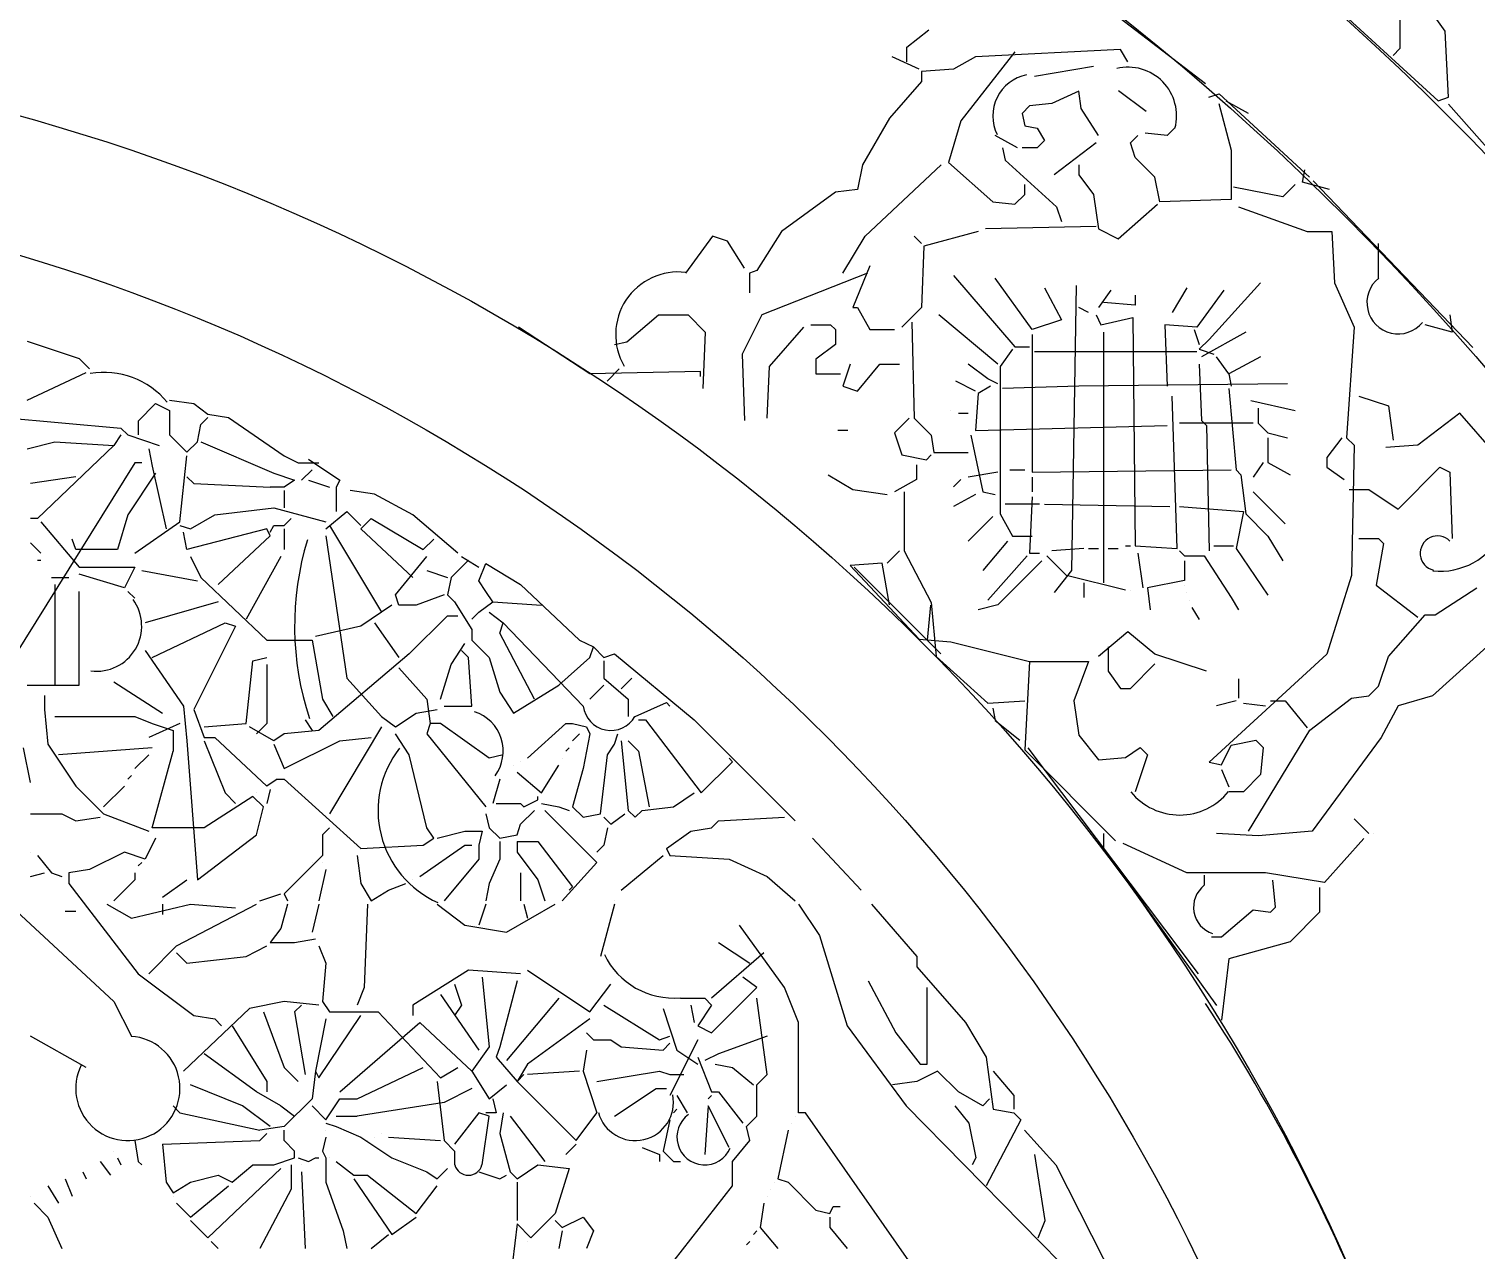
# Model space of a CAD drawing. Extents: x -747684 to -361709, y -438585 to -234743.
# Drawn here: x -372673.6 to -372429.4, y -242409 to -242203 of the extents above; entities that cross this region are included whole.
import ezdxf

# ---------------------------------------------------------------- set-up
doc = ezdxf.new("R2010")
doc.units = 0
doc.header["$LTSCALE"] = 100
doc.header["$MEASUREMENT"] = 0
doc.layers.get('0').update_dxf_attribs({"linetype": 'CONTINUOUS'})
for name, color, linetype in [('1', 7, 'CONTINUOUS'), ('2', 1, 'CONTINUOUS'), ('2D', 7, 'CONTINUOUS')]:
    doc.layers.add(name, color=color, linetype=linetype)

msp = doc.modelspace()

# ---------------------------------------------------------------- linework, layer by layer
at = {"color": 8}
msp.add_circle((-372767.14, -242550.53), 322.68, dxfattribs=at)
at = {"layer": '1', "color": 8}
for p, q in [((-372494.74, -242250.79), (-372496.4, -242249.96)), ((-372474.42, -242255.35), (-372476.08, -242257.01)), ((-372476.08, -242257.01), (-372473.59, -242257.84)), ((-372510.08, -242262.82), (-372511.74, -242261.99)), ((-372471.1, -242261.16), (-372470.69, -242263.23)), ((-372655.11, -242269.12), (-372655.11, -242271.46)), ((-372658.04, -242271.46), (-372659.22, -242273.22)), ((-372658.04, -242270.29), (-372656.87, -242271.46)), ((-372656.87, -242271.46), (-372651.59, -242273.22)), ((-372653.35, -242273.81), (-372652.77, -242276.74)), ((-372630.48, -242274.98), (-372628.14, -242276.15)), ((-372632.24, -242277.91), (-372628.72, -242279.08)), ((-372628.72, -242279.08), (-372630.48, -242280.26)), ((-372621.1, -242279.08), (-372621.69, -242280.26)), ((-372469.03, -242278.16), (-372468.2, -242284.79)), ((-372630.48, -242280.26), (-372632.83, -242280.26)), ((-372630.48, -242280.84), (-372630.48, -242283.78)), ((-372621.69, -242280.26), (-372621.69, -242284.36)), ((-372632.24, -242283.78), (-372623.44, -242286.12)), ((-372630.48, -242286.71), (-372629.31, -242285.54)), ((-372623.44, -242287.29), (-372619.93, -242284.36)), ((-372619.93, -242284.36), (-372617.58, -242286.71)), ((-372468.2, -242284.79), (-372464.47, -242288.53)), ((-372648.07, -242286.71), (-372646.32, -242287.29)), ((-372632.83, -242287.88), (-372632.24, -242286.71)), ((-372632.24, -242286.71), (-372630.48, -242286.71)), ((-372630.48, -242287.29), (-372630.48, -242290.81)), ((-372479.39, -242291.01), (-372478.56, -242291.84)), ((-372672.12, -242292.57), (-372671.53, -242292.57)), ((-372600.57, -242291.99), (-372597.64, -242293.75)), ((-372478.56, -242291.84), (-372475.25, -242291.84)), ((-372595.3, -242299.61), (-372596.47, -242297.85)), ((-372601.75, -242299.61), (-372598.81, -242304.3)), ((-372597.64, -242301.37), (-372595.3, -242299.61)), ((-372602.92, -242301.96), (-372601.16, -242301.96)), ((-372598.81, -242302.54), (-372597.64, -242301.37)), ((-372595.88, -242301.37), (-372593.54, -242303.13)), ((-372598.81, -242304.3), (-372598.81, -242306.06)), ((-372580.63, -242306.06), (-372578.29, -242307.23)), ((-372647.49, -242317.2), (-372646.9, -242323.07)), ((-372645.73, -242317.79), (-372643.97, -242322.48)), ((-372611.72, -242320.72), (-372608.2, -242318.38)), ((-372608.2, -242318.38), (-372604.68, -242317.79)), ((-372606.44, -242316.03), (-372605.85, -242320.13)), ((-372572.42, -242317.2), (-372572.42, -242318.96)), ((-372648.07, -242320.13), (-372653.35, -242322.48)), ((-372652.77, -242320.13), (-372649.25, -242321.31)), ((-372614.06, -242318.96), (-372611.72, -242320.72)), ((-372581.81, -242320.13), (-372579.46, -242320.72)), ((-372579.46, -242320.72), (-372578.88, -242321.89)), ((-372649.25, -242321.31), (-372649.25, -242324.83)), ((-372643.97, -242322.48), (-372642.21, -242322.48)), ((-372574.77, -242323.65), (-372574.18, -242321.89)), ((-372573.6, -242323.07), (-372573.6, -242323.07)), ((-372631.65, -242329.52), (-372633.41, -242330.69)), ((-372590.02, -242334.21), (-372587.67, -242333.04)), ((-372587.67, -242333.04), (-372587.67, -242332.45)), ((-372596.47, -242335.38), (-372595.88, -242337.73)), ((-372596.47, -242335.38), (-372596.47, -242335.38)), ((-372587.09, -242333.62), (-372584.15, -242334.21)), ((-372595.88, -242337.73), (-372594.12, -242339.49)), ((-372591.19, -242338.9), (-372590.6, -242337.14)), ((-372599.99, -242338.31), (-372597.05, -242338.31)), ((-372597.05, -242338.31), (-372597.64, -242340.66)), ((-372594.12, -242339.49), (-372591.19, -242338.9)), ((-372594.12, -242340.07), (-372594.12, -242343.01)), ((-372591.19, -242340.07), (-372591.19, -242341.83)), ((-372591.19, -242340.07), (-372587.67, -242340.07)), ((-372560.7, -242373.5), (-372565.39, -242382.88)), ((-372595.88, -242374.67), (-372598.81, -242378.78)), ((-372594.12, -242374.67), (-372594.71, -242376.43)), ((-372594.71, -242376.43), (-372591.19, -242380.54)), ((-372564.21, -242375.26), (-372560.7, -242377.6)), ((-372560.7, -242376.43), (-372558.35, -242382.3)), ((-372557.18, -242375.85), (-372559.52, -242377.02)), ((-372625.2, -242378.78), (-372625.79, -242383.47)), ((-372591.19, -242380.54), (-372590.02, -242379.36)), ((-372565.39, -242379.36), (-372563.04, -242379.36)), ((-372625.79, -242383.47), (-372630.48, -242388.16)), ((-372623.44, -242386.99), (-372621.1, -242383.47)), ((-372595.3, -242383.47), (-372594.71, -242385.81)), ((-372631.07, -242384.64), (-372628.72, -242386.4)), ((-372625.79, -242384.64), (-372623.44, -242386.99)), ((-372621.69, -242386.4), (-372618.17, -242386.4)), ((-372594.71, -242385.81), (-372596.47, -242385.81)), ((-372630.48, -242388.16), (-372634.59, -242388.75)), ((-372630.48, -242390.51), (-372630.48, -242388.75)), ((-372623.44, -242387.57), (-372621.69, -242388.16)), ((-372623.44, -242388.75), (-372623.44, -242388.75)), ((-372628.72, -242392.27), (-372630.48, -242390.51)), ((-372632.24, -242394.61), (-372628.72, -242393.44)), ((-372628.72, -242393.44), (-372628.72, -242392.27)), ((-372628.14, -242393.44), (-372626.38, -242394.02)), ((-372625.2, -242393.44), (-372624.62, -242393.44)), ((-372624.03, -242392.27), (-372623.44, -242393.44)), ((-372629.31, -242394.61), (-372629.31, -242398.72)), ((-372627.55, -242394.61), (-372627.55, -242394.61)), ((-372538.41, -242402.82), (-372537.83, -242401.65)), ((-372537.83, -242401.65), (-372536.65, -242401.65))]:
    msp.add_line(p, q, dxfattribs=at)
msp.add_arc((-372575.36, -242316.62), 4.69, 187.125, 330.2551, dxfattribs=at)
at = {"layer": '2', "color": 8}
for p, q in [((-372522.53, -242175.78), (-372475.03, -242212.14)), ((-372470.34, -242183.41), (-372435.74, -242215.07)), ((-372442.19, -242198.65), (-372442.19, -242206.28)), ((-372434.57, -242203.35), (-372437.5, -242199.24)), ((-372525.42, -242206.01), (-372521.69, -242203.1)), ((-372433.98, -242214.49), (-372434.57, -242203.35)), ((-372525.42, -242208.5), (-372525.42, -242206.01)), ((-372523.35, -242209.74), (-372527.91, -242207.67)), ((-372513.81, -242207.67), (-372517.54, -242209.74)), ((-372507.18, -242206.84), (-372516.3, -242218.45)), ((-372489.35, -242206.42), (-372513.81, -242207.67)), ((-372488.1, -242208.5), (-372489.35, -242206.42)), ((-372442.19, -242206.28), (-372443.36, -242207.45)), ((-372517.54, -242209.74), (-372522.93, -242210.15)), ((-372522.93, -242210.15), (-372522.93, -242211.81)), ((-372493.91, -242209.32), (-372503.86, -242210.98)), ((-372522.93, -242211.81), (-372528.32, -242218.03)), ((-372489.69, -242213.32), (-372485, -242216.83)), ((-372500.96, -242215.54), (-372504.69, -242215.96)), ((-372496.4, -242213.47), (-372500.96, -242215.54)), ((-372495.98, -242216.37), (-372496.4, -242213.47)), ((-372474.44, -242214.49), (-372472.68, -242213.9)), ((-372472.76, -242215.54), (-372470.69, -242223.42)), ((-372472.68, -242213.9), (-372457.44, -242227.98)), ((-372467.78, -242217.2), (-372471.52, -242215.13)), ((-372435.74, -242215.07), (-372433.98, -242214.49)), ((-372433.98, -242215.66), (-372416.39, -242235.6)), ((-372528.32, -242218.03), (-372532.89, -242225.91)), ((-372504.69, -242215.96), (-372505.93, -242217.2)), ((-372505.93, -242217.2), (-372505.52, -242219.28)), ((-372493.08, -242220.94), (-372495.98, -242216.37)), ((-372516.3, -242218.45), (-372518.37, -242225.5)), ((-372505.52, -242219.28), (-372503.44, -242219.69)), ((-372503.44, -242219.69), (-372502.2, -242221.76)), ((-372481.47, -242220.94), (-372485.2, -242220.52)), ((-372480.22, -242219.69), (-372481.47, -242220.94)), ((-372506.76, -242223.01), (-372510.49, -242220.94)), ((-372509.25, -242223.01), (-372508.84, -242225.08)), ((-372503.44, -242223.01), (-372505.93, -242223.01)), ((-372502.2, -242221.76), (-372503.44, -242223.01)), ((-372493.49, -242222.18), (-372500.54, -242227.57)), ((-372487.69, -242222.18), (-372486.44, -242220.94)), ((-372486.86, -242224.67), (-372487.69, -242222.18)), ((-372518.37, -242225.5), (-372510.91, -242232.13)), ((-372508.84, -242225.08), (-372500.13, -242232.96)), ((-372483.54, -242227.98), (-372486.86, -242224.67)), ((-372470.69, -242223.42), (-372470.69, -242231.72)), ((-372532.89, -242225.91), (-372533.72, -242230.06)), ((-372532.47, -242237.94), (-372519.62, -242225.91)), ((-372496.4, -242225.91), (-372496.4, -242227.57)), ((-372496.4, -242227.57), (-372493.91, -242230.89)), ((-372482.71, -242232.13), (-372483.54, -242227.98)), ((-372458.66, -242228.81), (-372458.25, -242226.74)), ((-372537.45, -242230.47), (-372546.57, -242237.11)), ((-372533.72, -242230.06), (-372537.45, -242230.47)), ((-372505.52, -242230.89), (-372505.52, -242229.23)), ((-372461.98, -242231.3), (-372470.27, -242229.64)), ((-372459.9, -242229.23), (-372461.98, -242231.3)), ((-372454.1, -242230.06), (-372458.66, -242228.81)), ((-372456.85, -242228.56), (-372429.88, -242256.71)), ((-372510.91, -242232.13), (-372507.18, -242232.55)), ((-372507.18, -242232.55), (-372505.52, -242230.89)), ((-372493.91, -242230.89), (-372493.08, -242236.69)), ((-372489.76, -242238.35), (-372483.13, -242232.55)), ((-372470.69, -242231.72), (-372482.71, -242232.13)), ((-372500.13, -242232.96), (-372499.3, -242235.45)), ((-372469.44, -242232.96), (-372457.83, -242237.11)), ((-372546.57, -242237.11), (-372550.72, -242243.74)), ((-372513.4, -242237.11), (-372522.52, -242239.6)), ((-372493.49, -242236.28), (-372512.15, -242236.69)), ((-372493.08, -242236.69), (-372489.76, -242238.35)), ((-372457.83, -242237.11), (-372453.68, -242237.11)), ((-372453.68, -242237.11), (-372453.27, -242245.82)), ((-372558.18, -242237.94), (-372562.74, -242244.16)), ((-372555.69, -242238.77), (-372558.18, -242237.94)), ((-372552.79, -242243.33), (-372555.69, -242238.77)), ((-372536.2, -242244.16), (-372532.47, -242237.94)), ((-372524.18, -242237.94), (-372522.93, -242239.18)), ((-372522.52, -242239.6), (-372522.93, -242249.96)), ((-372445.81, -242244.99), (-372445.81, -242239.18)), ((-372550.72, -242243.74), (-372551.96, -242244.16)), ((-372551.96, -242244.16), (-372551.96, -242247.47)), ((-372532.06, -242244.16), (-372549.89, -242251.21)), ((-372531.64, -242242.91), (-372534.55, -242249.96)), ((-372517.54, -242244.57), (-372507.18, -242256.6)), ((-372504.27, -242253.69), (-372510.49, -242244.99)), ((-372502.2, -242246.64), (-372499.3, -242252.04)), ((-372496.81, -242246.23), (-372497.64, -242294.33)), ((-372491, -242247.06), (-372493.08, -242249.96)), ((-372478.15, -242246.64), (-372480.64, -242250.79)), ((-372471.93, -242247.06), (-372476.49, -242253.28)), ((-372465.71, -242245.82), (-372474.42, -242255.35)), ((-372453.27, -242245.82), (-372449.95, -242253.28)), ((-372534.55, -242249.96), (-372533.72, -242249.96)), ((-372533.72, -242249.96), (-372531.64, -242253.69)), ((-372522.93, -242249.96), (-372526.25, -242253.28)), ((-372486.86, -242249.55), (-372492.25, -242249.13)), ((-372486.86, -242247.89), (-372486.86, -242249.55)), ((-372572.69, -242255.77), (-372567.3, -242251.21)), ((-372567.3, -242251.21), (-372562.33, -242251.21)), ((-372562.33, -242251.21), (-372559.43, -242254.11)), ((-372549.89, -242251.21), (-372553.21, -242257.84)), ((-372524.59, -242252.45), (-372524.18, -242268.62)), ((-372510.08, -242259.5), (-372520.03, -242251.21)), ((-372499.3, -242252.04), (-372504.27, -242253.69)), ((-372493.49, -242251.21), (-372492.66, -242252.86)), ((-372492.66, -242252.86), (-372487.27, -242251.62)), ((-372487.27, -242251.62), (-372486.86, -242290.18)), ((-372433.78, -242251.21), (-372433.37, -242254.11)), ((-372578.91, -242261.16), (-372590.94, -242253.28)), ((-372559.43, -242254.11), (-372559.84, -242263.65)), ((-372542.84, -242253.28), (-372548.64, -242259.91)), ((-372541.59, -242252.86), (-372538.28, -242252.86)), ((-372538.28, -242252.86), (-372537.45, -242253.69)), ((-372537.45, -242253.69), (-372537.45, -242256.18)), ((-372531.64, -242253.69), (-372527.5, -242253.69)), ((-372504.27, -242254.52), (-372504.27, -242277.74)), ((-372492.25, -242254.11), (-372492.25, -242296.4)), ((-372476.49, -242253.28), (-372481.88, -242252.86)), ((-372481.88, -242252.86), (-372481.47, -242263.23)), ((-372476.91, -242253.69), (-372476.08, -242256.18)), ((-372468.2, -242254.11), (-372475.66, -242258.26)), ((-372449.95, -242253.28), (-372451.2, -242271.94)), ((-372433.37, -242254.11), (-372437.93, -242252.86)), ((-372673.88, -242255.63), (-372665.08, -242258.56)), ((-372574.77, -242256.18), (-372572.69, -242255.77)), ((-372537.45, -242256.18), (-372540.77, -242258.67)), ((-372507.59, -242257.01), (-372509.66, -242259.91)), ((-372507.18, -242256.6), (-372504.69, -242256.6)), ((-372665.08, -242258.56), (-372663.32, -242260.32)), ((-372553.21, -242257.84), (-372552.79, -242269.04)), ((-372540.77, -242258.67), (-372540.77, -242261.16)), ((-372534.96, -242259.5), (-372536.2, -242263.23)), ((-372533.72, -242264.06), (-372529.98, -242259.5)), ((-372529.98, -242259.5), (-372526.67, -242259.5)), ((-372511.74, -242261.99), (-372515.06, -242259.5)), ((-372476.49, -242257.43), (-372503.86, -242257.43)), ((-372476.08, -242259.5), (-372475.66, -242269.04)), ((-372471.1, -242261.16), (-372473.17, -242258.26)), ((-372465.71, -242258.26), (-372471.1, -242261.16)), ((-372673.88, -242265.6), (-372663.91, -242260.91)), ((-372560.25, -242260.74), (-372578.91, -242261.16)), ((-372573.94, -242260.33), (-372576.01, -242262.4)), ((-372560.25, -242261.57), (-372560.25, -242260.74)), ((-372548.64, -242259.91), (-372549.06, -242268.62)), ((-372540.77, -242261.16), (-372536.62, -242261.16)), ((-372509.66, -242259.91), (-372509.66, -242284.79)), ((-372536.2, -242263.23), (-372533.72, -242264.06)), ((-372513.81, -242264.06), (-372517.13, -242262.4)), ((-372513.4, -242264.48), (-372513.81, -242270.7)), ((-372511.32, -242263.23), (-372513.4, -242264.48)), ((-372496.4, -242263.23), (-372509.25, -242263.65)), ((-372461.15, -242262.82), (-372496.4, -242263.23)), ((-372471.1, -242263.65), (-372469.86, -242277.33)), ((-372655.11, -242269.12), (-372652.18, -242266.18)), ((-372652.18, -242266.18), (-372649.83, -242267.36)), ((-372649.83, -242265.6), (-372645.73, -242266.18)), ((-372645.73, -242266.18), (-372643.38, -242267.94)), ((-372479.81, -242290.6), (-372480.64, -242264.89)), ((-372459.9, -242267.38), (-372467.37, -242265.72)), ((-372466.12, -242266.96), (-372466.12, -242269.45)), ((-372449.12, -242264.89), (-372444.15, -242266.55)), ((-372444.15, -242266.55), (-372443.32, -242272.35)), ((-372677.98, -242268.53), (-372658.04, -242270.29)), ((-372649.83, -242267.36), (-372649.83, -242271.46)), ((-372644.56, -242269.7), (-372643.38, -242268.53)), ((-372643.38, -242267.94), (-372639.86, -242268.53)), ((-372639.86, -242268.53), (-372630.48, -242274.98)), ((-372525.01, -242268.62), (-372527.5, -242271.11)), ((-372524.18, -242268.62), (-372521.28, -242271.52)), ((-372517.96, -242267.38), (-372517.96, -242267.38)), ((-372516.71, -242267.79), (-372515.06, -242267.79)), ((-372466.95, -242269.45), (-372479.39, -242269.45)), ((-372475.66, -242269.04), (-372474.83, -242269.87)), ((-372466.12, -242269.45), (-372464.47, -242271.11)), ((-372432.12, -242267.79), (-372439.17, -242273.18)), ((-372426.32, -242274.43), (-372432.12, -242267.79)), ((-372649.83, -242271.46), (-372646.9, -242274.39)), ((-372645.14, -242272.63), (-372644.56, -242269.7)), ((-372535.37, -242270.7), (-372537.03, -242270.7)), ((-372527.5, -242271.11), (-372526.25, -242274.84)), ((-372521.28, -242271.52), (-372520.86, -242274.43)), ((-372514.64, -242271.52), (-372512.57, -242281.06)), ((-372513.81, -242270.7), (-372481.47, -242269.87)), ((-372474.83, -242269.87), (-372474.42, -242291.01)), ((-372464.47, -242271.11), (-372461.15, -242271.94)), ((-372464.47, -242271.94), (-372464.47, -242276.09)), ((-372452.03, -242271.94), (-372454.51, -242275.26)), ((-372451.2, -242271.94), (-372449.95, -242273.18)), ((-372673.88, -242273.81), (-372669.19, -242272.63)), ((-372659.22, -242273.22), (-372672.12, -242285.54)), ((-372669.19, -242272.63), (-372659.22, -242273.22)), ((-372646.9, -242274.39), (-372645.14, -242272.63)), ((-372644.56, -242272.63), (-372632.24, -242277.91)), ((-372520.86, -242274.43), (-372515.06, -242274.43)), ((-372449.95, -242273.18), (-372450.37, -242295.16)), ((-372439.17, -242273.18), (-372444.56, -242273.6)), ((-372655.7, -242276.15), (-372677.98, -242311.92)), ((-372654.53, -242276.15), (-372655.7, -242276.15)), ((-372652.77, -242276.74), (-372650.42, -242287.29)), ((-372648.07, -242286.12), (-372646.9, -242274.98)), ((-372628.14, -242276.15), (-372624.62, -242276.15)), ((-372626.38, -242275.57), (-372621.1, -242279.08)), ((-372526.25, -242274.84), (-372522.1, -242275.67)), ((-372523.76, -242276.5), (-372523.76, -242278.99)), ((-372522.1, -242275.67), (-372521.28, -242274.84)), ((-372465.3, -242276.09), (-372466.95, -242278.57)), ((-372464.47, -242276.09), (-372460.73, -242278.16)), ((-372454.51, -242275.26), (-372454.51, -242276.92)), ((-372665.67, -242278.5), (-372673.29, -242279.67)), ((-372652.18, -242277.91), (-372656.87, -242284.95)), ((-372646.9, -242278.5), (-372645.73, -242279.67)), ((-372625.79, -242277.33), (-372627.55, -242279.08)), ((-372626.38, -242279.08), (-372622.86, -242280.26)), ((-372538.69, -242278.16), (-372534.55, -242280.65)), ((-372523.76, -242278.99), (-372527.5, -242281.06)), ((-372516.3, -242278.99), (-372517.54, -242280.23)), ((-372510.08, -242277.74), (-372515.06, -242278.57)), ((-372508.01, -242277.33), (-372505.52, -242277.33)), ((-372504.27, -242277.74), (-372470.69, -242277.33)), ((-372504.27, -242278.57), (-372504.27, -242281.06)), ((-372469.86, -242277.33), (-372469.03, -242278.16)), ((-372454.51, -242276.92), (-372451.61, -242278.99)), ((-372442.49, -242283.96), (-372435.44, -242276.92)), ((-372435.44, -242276.92), (-372433.78, -242277.74)), ((-372433.78, -242277.74), (-372433.37, -242288.94)), ((-372645.73, -242279.67), (-372632.83, -242280.26)), ((-372615.23, -242281.43), (-372619.34, -242280.84)), ((-372608.78, -242284.95), (-372615.23, -242281.43)), ((-372534.55, -242280.65), (-372528.74, -242281.48)), ((-372525.84, -242281.06), (-372525.84, -242291.01)), ((-372513.81, -242281.48), (-372517.54, -242283.55)), ((-372512.57, -242281.06), (-372510.49, -242281.48)), ((-372466.95, -242281.06), (-372461.56, -242286.45)), ((-372450.78, -242280.65), (-372447.46, -242280.65)), ((-372447.46, -242280.65), (-372442.49, -242283.96)), ((-372642.21, -242284.95), (-372632.24, -242283.78)), ((-372503.03, -242283.14), (-372508.84, -242283.14)), ((-372504.27, -242281.89), (-372504.69, -242291.43)), ((-372502.2, -242283.14), (-372481.05, -242283.55)), ((-372479.39, -242283.55), (-372468.61, -242284.38)), ((-372672.12, -242285.54), (-372673.29, -242285.54)), ((-372671.53, -242286.12), (-372665.08, -242293.75)), ((-372656.87, -242284.95), (-372658.63, -242290.81)), ((-372655.7, -242291.4), (-372648.07, -242286.12)), ((-372646.32, -242287.29), (-372642.21, -242284.95)), ((-372617.58, -242287.29), (-372615.82, -242285.54)), ((-372615.82, -242285.54), (-372607.02, -242290.81)), ((-372601.16, -242291.4), (-372608.78, -242284.95)), ((-372510.91, -242285.21), (-372515.06, -242289.36)), ((-372509.66, -242284.79), (-372507.59, -242288.53)), ((-372468.61, -242284.38), (-372469.86, -242290.6)), ((-372665.67, -242290.81), (-372666.25, -242289.05)), ((-372646.9, -242290.81), (-372647.49, -242287.88)), ((-372633.41, -242287.29), (-372646.9, -242290.81)), ((-372641.62, -242296.68), (-372632.83, -242288.47)), ((-372632.83, -242288.47), (-372633.41, -242287.29)), ((-372623.44, -242288.47), (-372619.93, -242312.51)), ((-372622.86, -242286.71), (-372614.06, -242301.37)), ((-372608.78, -242295.5), (-372617.58, -242287.29)), ((-372607.02, -242290.81), (-372605.26, -242289.05)), ((-372507.59, -242288.53), (-372504.27, -242288.53)), ((-372464.47, -242288.53), (-372461.98, -242292.67)), ((-372449.12, -242288.94), (-372445.81, -242288.94)), ((-372445.81, -242288.94), (-372444.98, -242289.77)), ((-372673.29, -242289.64), (-372671.53, -242291.4)), ((-372658.63, -242290.81), (-372665.67, -242290.81)), ((-372526.67, -242291.01), (-372528.74, -242293.09)), ((-372525.84, -242291.01), (-372521.28, -242299.72)), ((-372508.42, -242289.36), (-372512.57, -242294.33)), ((-372504.69, -242291.43), (-372503.03, -242291.43)), ((-372495.57, -242290.6), (-372500.96, -242291.01)), ((-372494.74, -242290.6), (-372493.08, -242290.6)), ((-372491.42, -242290.6), (-372489.76, -242290.6)), ((-372488.52, -242290.18), (-372487.69, -242290.18)), ((-372486.86, -242290.18), (-372479.81, -242290.6)), ((-372486.44, -242291.43), (-372485.61, -242297.23)), ((-372473.59, -242290.18), (-372470.27, -242290.18)), ((-372469.86, -242290.6), (-372464.47, -242298.48)), ((-372444.98, -242289.77), (-372446.22, -242296.82)), ((-372665.08, -242293.75), (-372655.7, -242293.75)), ((-372655.7, -242293.75), (-372657.46, -242297.26)), ((-372646.32, -242291.99), (-372644.56, -242295.5)), ((-372631.07, -242291.99), (-372636.93, -242302.54)), ((-372611.72, -242298.44), (-372606.44, -242291.99)), ((-372599.4, -242292.57), (-372602.33, -242295.5)), ((-372597.64, -242296.09), (-372596.47, -242293.16)), ((-372596.47, -242293.16), (-372590.6, -242296.68)), ((-372529.57, -242293.09), (-372534.96, -242293.5)), ((-372534.96, -242293.5), (-372523.35, -242305.94)), ((-372534.31, -242293.75), (-372519.65, -242308.41)), ((-372528.32, -242300.14), (-372529.57, -242293.09)), ((-372505.1, -242291.84), (-372511.74, -242299.31)), ((-372502.62, -242292.67), (-372510.08, -242300.14)), ((-372498.47, -242295.16), (-372501.79, -242291.84)), ((-372478.56, -242292.67), (-372478.56, -242295.99)), ((-372475.25, -242291.84), (-372470.69, -242298.89)), ((-372669.77, -242295.5), (-372666.84, -242295.5)), ((-372657.46, -242297.26), (-372665.08, -242294.92)), ((-372654.53, -242294.33), (-372645.14, -242296.09)), ((-372644.56, -242295.5), (-372633.41, -242306.06)), ((-372606.44, -242294.33), (-372602.92, -242295.5)), ((-372602.33, -242295.5), (-372602.92, -242298.44)), ((-372596.47, -242297.85), (-372597.64, -242296.09)), ((-372497.64, -242294.33), (-372500.54, -242298.06)), ((-372488.52, -242297.65), (-372498.47, -242295.16)), ((-372495.57, -242296.4), (-372495.57, -242298.89)), ((-372478.56, -242295.99), (-372484.78, -242297.23)), ((-372450.37, -242295.16), (-372454.51, -242308.43)), ((-372669.19, -242296.68), (-372669.19, -242313.68)), ((-372665.08, -242313.68), (-372665.08, -242297.85)), ((-372656.87, -242297.85), (-372655.7, -242299.02)), ((-372611.13, -242300.2), (-372611.72, -242298.44)), ((-372603.51, -242298.44), (-372608.2, -242300.2)), ((-372602.92, -242298.44), (-372601.75, -242299.61)), ((-372590.6, -242296.68), (-372580.63, -242306.06)), ((-372487.69, -242297.65), (-372487.69, -242297.65)), ((-372484.78, -242297.23), (-372484.37, -242300.97)), ((-372478.56, -242296.82), (-372478.56, -242296.82)), ((-372478.15, -242298.06), (-372478.15, -242298.06)), ((-372446.22, -242296.82), (-372439.17, -242302.21)), ((-372436.27, -242301.8), (-372429.22, -242297.23)), ((-372641.62, -242299.61), (-372653.94, -242303.13)), ((-372612.3, -242300.2), (-372617.58, -242303.71)), ((-372608.2, -242300.2), (-372611.13, -242300.2)), ((-372595.3, -242299.61), (-372587.09, -242300.2)), ((-372521.41, -242300.2), (-372521.99, -242306.06)), ((-372521.28, -242299.72), (-372520.45, -242308.84)), ((-372510.08, -242300.14), (-372513.4, -242300.97)), ((-372477.74, -242299.31), (-372477.74, -242299.31)), ((-372477.32, -242300.55), (-372476.08, -242302.62)), ((-372470.69, -242298.89), (-372469.44, -242300.97)), ((-372652.77, -242308.99), (-372640.45, -242303.13)), ((-372638.69, -242303.71), (-372645.73, -242317.79)), ((-372640.45, -242303.13), (-372638.69, -242303.71)), ((-372617.58, -242303.71), (-372625.2, -242305.47)), ((-372615.23, -242303.13), (-372611.13, -242308.99)), ((-372602.92, -242301.96), (-372609.37, -242308.41)), ((-372594.12, -242304.89), (-372593.54, -242303.13)), ((-372593.54, -242303.13), (-372580.05, -242317.2)), ((-372444.15, -242308.84), (-372437.93, -242301.8)), ((-372437.93, -242301.8), (-372436.27, -242301.8)), ((-372633.41, -242306.06), (-372625.79, -242306.06)), ((-372625.79, -242306.06), (-372624.03, -242316.03)), ((-372598.81, -242306.06), (-372595.88, -242308.99)), ((-372588.26, -242316.03), (-372594.12, -242304.89)), ((-372523.35, -242305.94), (-372517.96, -242306.36)), ((-372488.1, -242304.7), (-372493.08, -242308.84)), ((-372483.54, -242308.43), (-372488.1, -242304.7)), ((-372653.94, -242307.82), (-372647.49, -242317.2)), ((-372609.37, -242308.41), (-372624.62, -242321.31)), ((-372602.33, -242310.17), (-372599.99, -242306.65)), ((-372599.4, -242308.99), (-372600.57, -242307.82)), ((-372578.88, -242308.99), (-372578.29, -242307.23)), ((-372578.29, -242307.23), (-372576.53, -242308.99)), ((-372576.53, -242308.99), (-372574.77, -242308.41)), ((-372574.77, -242308.41), (-372561.28, -242319.55)), ((-372517.96, -242306.36), (-372504.69, -242309.67)), ((-372491.42, -242307.19), (-372491.42, -242311.33)), ((-372474.83, -242311.33), (-372483.54, -242308.43)), ((-372454.51, -242308.43), (-372474.42, -242326.68)), ((-372427.56, -242307.19), (-372436.68, -242315.48)), ((-372636.93, -242320.13), (-372635.76, -242309.58)), ((-372635.76, -242309.58), (-372633.41, -242308.99)), ((-372633.41, -242310.17), (-372633.41, -242320.13)), ((-372611.13, -242310.75), (-372606.44, -242316.03)), ((-372604.09, -242316.03), (-372602.33, -242310.17)), ((-372598.81, -242317.2), (-372599.4, -242308.99)), ((-372595.88, -242308.99), (-372594.12, -242314.86)), ((-372584.15, -242313.68), (-372578.88, -242308.99)), ((-372576.53, -242309.58), (-372576.53, -242312.51)), ((-372520.45, -242308.84), (-372511.74, -242316.72)), ((-372504.69, -242309.67), (-372505.52, -242324.6)), ((-372504.69, -242309.67), (-372494.74, -242309.67)), ((-372494.74, -242309.67), (-372497.22, -242316.31)), ((-372487.69, -242314.24), (-372483.54, -242310.09)), ((-372445.81, -242313.82), (-372444.15, -242308.84)), ((-372659.22, -242313.1), (-372651.01, -242318.38)), ((-372619.93, -242312.51), (-372614.06, -242318.96)), ((-372576.53, -242312.51), (-372572.42, -242316.03)), ((-372571.84, -242312.51), (-372573.6, -242314.27)), ((-372491.42, -242311.33), (-372489.35, -242314.24)), ((-372469.44, -242312.58), (-372469.44, -242315.89)), ((-372673.88, -242313.68), (-372665.08, -242313.68)), ((-372670.95, -242315.44), (-372670.95, -242317.79)), ((-372594.12, -242314.86), (-372591.78, -242318.38)), ((-372591.78, -242318.38), (-372584.15, -242313.68)), ((-372576.53, -242313.68), (-372578.88, -242316.03)), ((-372489.35, -242314.24), (-372487.69, -242314.24)), ((-372457.42, -242321.28), (-372450.37, -242315.89)), ((-372450.37, -242315.89), (-372447.46, -242315.48)), ((-372447.46, -242315.48), (-372445.81, -242313.82)), ((-372436.68, -242315.48), (-372442.49, -242317.14)), ((-372670.95, -242317.79), (-372670.36, -242323.65)), ((-372624.03, -242316.03), (-372622.27, -242318.96)), ((-372603.51, -242317.2), (-372598.81, -242317.2)), ((-372572.42, -242316.03), (-372572.42, -242317.2)), ((-372571.25, -242318.96), (-372565.97, -242316.62)), ((-372565.97, -242316.62), (-372565.39, -242317.2)), ((-372511.74, -242316.72), (-372505.52, -242316.31)), ((-372510.91, -242317.55), (-372510.49, -242319.63)), ((-372497.22, -242316.31), (-372496.4, -242322.11)), ((-372469.86, -242316.31), (-372473.17, -242317.14)), ((-372468.61, -242316.72), (-372464.88, -242317.14)), ((-372464.05, -242316.31), (-372464.05, -242316.31)), ((-372464.05, -242316.31), (-372461.56, -242316.31)), ((-372461.56, -242316.31), (-372457.83, -242320.87)), ((-372442.49, -242317.14), (-372445.39, -242322.53)), ((-372669.19, -242318.96), (-372655.7, -242318.96)), ((-372655.7, -242318.96), (-372652.77, -242320.13)), ((-372643.97, -242320.72), (-372636.93, -242320.13)), ((-372632.24, -242323.07), (-372636.35, -242320.72)), ((-372633.41, -242320.13), (-372635.17, -242321.89)), ((-372626.96, -242319.55), (-372625.79, -242321.31)), ((-372614.06, -242320.72), (-372622.86, -242335.38)), ((-372605.85, -242320.13), (-372606.44, -242321.89)), ((-372604.09, -242320.13), (-372605.85, -242320.13)), ((-372595.88, -242326), (-372604.09, -242320.13)), ((-372589.43, -242326), (-372582.98, -242320.13)), ((-372582.98, -242320.13), (-372581.81, -242320.13)), ((-372570.67, -242319.55), (-372569.49, -242319.55)), ((-372569.49, -242319.55), (-372560.11, -242331.86)), ((-372561.28, -242319.55), (-372544.28, -242336.55)), ((-372510.49, -242319.63), (-372506.35, -242322.94)), ((-372646.9, -242323.07), (-372645.14, -242346.52)), ((-372643.97, -242323.07), (-372640.45, -242331.86)), ((-372642.21, -242322.48), (-372633.41, -242330.69)), ((-372630.48, -242321.89), (-372632.24, -242323.07)), ((-372624.62, -242321.31), (-372630.48, -242321.89)), ((-372630.48, -242327.76), (-372621.1, -242323.07)), ((-372621.1, -242323.07), (-372615.82, -242322.48)), ((-372609.37, -242325.41), (-372611.72, -242321.89)), ((-372606.44, -242321.89), (-372596.47, -242334.21)), ((-372581.81, -242323.07), (-372580.63, -242321.89)), ((-372578.88, -242321.89), (-372580.05, -242327.76)), ((-372573.6, -242323.07), (-372572.42, -242334.8)), ((-372572.42, -242323.07), (-372570.67, -242324.83)), ((-372496.4, -242322.11), (-372493.08, -242326.26)), ((-372470.69, -242323.77), (-372466.54, -242322.94)), ((-372467.78, -242338.29), (-372457.42, -242321.28)), ((-372466.54, -242322.94), (-372465.3, -242324.19)), ((-372445.39, -242322.53), (-372457, -242338.29)), ((-372673.29, -242330.1), (-372674.46, -242324.24)), ((-372670.36, -242323.65), (-372665.67, -242330.69)), ((-372652.77, -242324.24), (-372668.6, -242325.41)), ((-372653.35, -242325.41), (-372655.7, -242327.76)), ((-372652.77, -242337.73), (-372649.25, -242324.83)), ((-372632.24, -242323.65), (-372630.48, -242327.76)), ((-372606.44, -242337.73), (-372609.37, -242325.41)), ((-372593.54, -242325.41), (-372595.88, -242326)), ((-372582.98, -242324.83), (-372582.39, -242324.24)), ((-372577.12, -242335.38), (-372575.94, -242325.41)), ((-372575.94, -242325.41), (-372574.77, -242323.65)), ((-372570.67, -242324.83), (-372568.91, -242334.21)), ((-372505.52, -242324.6), (-372490.18, -242339.94)), ((-372504.99, -242324.24), (-372476.25, -242362.36)), ((-372488.52, -242325.85), (-372486.03, -242324.19)), ((-372484.78, -242325.43), (-372486.86, -242331.65)), ((-372486.03, -242324.19), (-372484.78, -242325.43)), ((-372472.34, -242327.09), (-372470.69, -242323.77)), ((-372465.3, -242324.19), (-372465.71, -242328.75)), ((-372591.78, -242327.17), (-372591.78, -242327.17)), ((-372590.6, -242326.59), (-372590.6, -242326.59)), ((-372587.09, -242331.86), (-372584.15, -242327.17)), ((-372583.57, -242326), (-372583.57, -242326)), ((-372580.05, -242327.76), (-372581.81, -242334.21)), ((-372560.11, -242331.86), (-372554.83, -242326.59)), ((-372554.83, -242326.59), (-372555.42, -242326)), ((-372493.08, -242326.26), (-372488.52, -242325.85)), ((-372474.42, -242326.68), (-372472.34, -242327.09)), ((-372472.34, -242327.92), (-372471.1, -242330.82)), ((-372656.87, -242329.52), (-372656.28, -242328.93)), ((-372631.65, -242329.52), (-372630.48, -242329.52)), ((-372630.48, -242329.52), (-372617.58, -242341.25)), ((-372594.12, -242329.52), (-372595.3, -242333.62)), ((-372591.19, -242328.34), (-372587.09, -242331.86)), ((-372465.71, -242328.75), (-372468.61, -242331.65)), ((-372665.67, -242330.69), (-372660.98, -242335.38)), ((-372660.98, -242334.21), (-372657.46, -242330.69)), ((-372635.76, -242332.45), (-372643.97, -242337.73)), ((-372640.45, -242331.86), (-372638.69, -242333.62)), ((-372634, -242334.21), (-372635.76, -242332.45)), ((-372635.17, -242331.86), (-372635.17, -242331.86)), ((-372632.83, -242331.28), (-372633.41, -242333.62)), ((-372564.8, -242334.21), (-372561.28, -242331.86)), ((-372468.61, -242331.65), (-372471.1, -242331.65)), ((-372673.29, -242335.38), (-372668.01, -242335.38)), ((-372668.01, -242335.38), (-372665.67, -242336.55)), ((-372660.98, -242335.38), (-372653.35, -242338.31)), ((-372635.17, -242338.9), (-372634, -242334.21)), ((-372594.71, -242333.62), (-372590.6, -242333.62)), ((-372590.6, -242333.62), (-372590.02, -242334.21)), ((-372590.6, -242337.14), (-372588.26, -242334.8)), ((-372586.5, -242334.8), (-372577.7, -242343.59)), ((-372584.15, -242334.21), (-372582.39, -242334.8)), ((-372581.81, -242334.21), (-372580.05, -242335.97)), ((-372580.05, -242335.97), (-372577.12, -242335.38)), ((-372575.36, -242337.14), (-372573.01, -242335.38)), ((-372572.42, -242334.8), (-372571.25, -242335.97)), ((-372571.25, -242335.97), (-372570.08, -242334.8)), ((-372570.08, -242334.8), (-372564.8, -242334.21)), ((-372665.67, -242336.55), (-372661.56, -242335.97)), ((-372643.97, -242337.73), (-372652.77, -242337.73)), ((-372624.03, -242338.9), (-372622.86, -242337.73)), ((-372605.26, -242339.49), (-372606.44, -242337.73)), ((-372584.74, -242335.97), (-372584.74, -242335.97)), ((-372576.53, -242335.97), (-372575.36, -242337.14)), ((-372575.94, -242337.73), (-372576.53, -242340.66)), ((-372561.87, -242338.31), (-372558.35, -242337.73)), ((-372558.35, -242337.73), (-372557.18, -242336.55)), ((-372557.18, -242336.55), (-372546.04, -242335.97)), ((-372449.95, -242336.21), (-372447.46, -242338.7)), ((-372652.18, -242339.49), (-372653.94, -242343.01)), ((-372645.14, -242346.52), (-372635.17, -242338.9)), ((-372624.03, -242338.9), (-372624.03, -242342.42)), ((-372607.02, -242340.66), (-372605.26, -242339.49)), ((-372604.68, -242339.49), (-372599.99, -242338.31)), ((-372587.67, -242340.07), (-372581.81, -242347.7)), ((-372565.97, -242341.25), (-372561.87, -242338.31)), ((-372541.34, -242339.49), (-372533.13, -242348.28)), ((-372492.25, -242338.7), (-372492.25, -242341.19)), ((-372478.15, -242345.34), (-372488.93, -242340.36)), ((-372466.12, -242339.12), (-372473.17, -242338.7)), ((-372457, -242338.29), (-372466.12, -242339.12)), ((-372448.29, -242339.53), (-372454.93, -242346.99)), ((-372446.64, -242338.7), (-372446.64, -242338.7)), ((-372673.29, -242341.83), (-372673.29, -242341.83)), ((-372672.12, -242342.42), (-372669.77, -242345.35)), ((-372657.46, -242341.83), (-372663.32, -242344.76)), ((-372653.94, -242343.01), (-372657.46, -242341.83)), ((-372624.03, -242342.42), (-372630.48, -242348.87)), ((-372618.17, -242342.42), (-372617.58, -242347.11)), ((-372618.17, -242342.42), (-372618.17, -242342.42)), ((-372617.58, -242341.25), (-372607.02, -242340.66)), ((-372607.61, -242345.94), (-372599.99, -242340.66)), ((-372599.99, -242340.66), (-372598.81, -242340.66)), ((-372597.64, -242340.66), (-372597.64, -242343.01)), ((-372591.19, -242341.83), (-372587.67, -242346.52)), ((-372576.53, -242340.66), (-372577.7, -242341.83)), ((-372573.6, -242348.28), (-372566.56, -242342.42)), ((-372565.97, -242341.25), (-372565.39, -242342.42)), ((-372565.39, -242342.42), (-372555.42, -242343.01)), ((-372492.25, -242341.19), (-372473.17, -242367.73)), ((-372663.32, -242344.76), (-372666.84, -242345.35)), ((-372655.11, -242344.18), (-372654.53, -242343.59)), ((-372625.79, -242343.59), (-372625.79, -242343.59)), ((-372623.44, -242344.76), (-372624.62, -242350.04)), ((-372624.03, -242343.59), (-372624.03, -242343.59)), ((-372597.64, -242343.01), (-372603.51, -242350.04)), ((-372594.12, -242343.01), (-372595.88, -242347.11)), ((-372577.7, -242343.59), (-372583.57, -242350.04)), ((-372555.42, -242343.01), (-372548.97, -242345.94)), ((-372673.29, -242345.94), (-372670.95, -242345.35)), ((-372669.77, -242345.35), (-372668.01, -242345.94)), ((-372666.84, -242345.35), (-372666.84, -242347.11)), ((-372666.84, -242347.11), (-372655.11, -242362.36)), ((-372655.7, -242346.52), (-372659.22, -242350.04)), ((-372655.7, -242345.35), (-372655.7, -242346.52)), ((-372651.01, -242349.46), (-372646.9, -242346.52)), ((-372617.58, -242347.11), (-372615.82, -242350.04)), ((-372612.89, -242348.28), (-372609.96, -242347.11)), ((-372608.78, -242346.52), (-372608.78, -242346.52)), ((-372595.88, -242347.11), (-372596.47, -242350.04)), ((-372590.6, -242345.35), (-372590.6, -242350.04)), ((-372590.6, -242345.35), (-372590.6, -242345.35)), ((-372587.67, -242346.52), (-372586.5, -242350.04)), ((-372581.81, -242347.7), (-372582.39, -242348.28)), ((-372548.97, -242345.94), (-372544.28, -242350.04)), ((-372464.88, -242345.34), (-372478.15, -242345.34)), ((-372475.25, -242345.75), (-372475.25, -242347.41)), ((-372454.93, -242346.99), (-372464.88, -242345.34)), ((-372463.22, -242351.14), (-372463.64, -242346.58)), ((-372634.59, -242350.04), (-372631.07, -242348.87)), ((-372630.48, -242348.87), (-372629.9, -242350.04)), ((-372615.82, -242350.04), (-372612.89, -242348.28)), ((-372574.77, -242350.04), (-372574.77, -242350.04)), ((-372455.76, -242347.82), (-372455.76, -242351.97)), ((-372675.64, -242351.8), (-372659.22, -242367.05)), ((-372667.43, -242351.8), (-372665.67, -242351.8)), ((-372660.39, -242350.63), (-372656.28, -242352.97)), ((-372656.28, -242352.97), (-372646.32, -242350.63)), ((-372651.01, -242350.63), (-372651.01, -242352.39)), ((-372648.66, -242357.67), (-372635.17, -242350.63)), ((-372646.32, -242350.63), (-372638.69, -242351.22)), ((-372629.9, -242350.63), (-372631.07, -242354.73)), ((-372624.62, -242350.63), (-372625.79, -242355.32)), ((-372616.41, -242350.63), (-372616.99, -242364.7)), ((-372604.68, -242350.63), (-372599.99, -242354.15)), ((-372596.47, -242350.63), (-372597.64, -242354.15)), ((-372592.95, -242355.32), (-372584.74, -242350.63)), ((-372590.02, -242350.63), (-372589.43, -242352.97)), ((-372574.77, -242350.63), (-372577.12, -242359.43)), ((-372543.69, -242350.63), (-372540.17, -242355.91)), ((-372531.37, -242350.63), (-372523.75, -242359.43)), ((-372472.34, -242356.12), (-372466.95, -242351.56)), ((-372466.95, -242351.56), (-372464.05, -242351.97)), ((-372464.05, -242351.97), (-372463.22, -242351.14)), ((-372455.76, -242351.97), (-372460.73, -242356.95)), ((-372631.07, -242354.73), (-372632.83, -242357.08)), ((-372599.99, -242354.15), (-372592.95, -242355.32)), ((-372546.04, -242364.7), (-372553.66, -242354.15)), ((-372632.83, -242357.08), (-372628.72, -242357.08)), ((-372628.72, -242357.08), (-372625.2, -242356.49)), ((-372557.18, -242357.08), (-372551.9, -242360.6)), ((-372540.17, -242355.91), (-372535.48, -242371.15)), ((-372474, -242356.12), (-372472.34, -242356.12)), ((-372460.73, -242356.95), (-372471.1, -242359.85)), ((-372653.35, -242362.36), (-372648.66, -242357.67)), ((-372648.66, -242358.84), (-372646.9, -242360.6)), ((-372646.9, -242360.6), (-372636.93, -242359.43)), ((-372636.93, -242359.43), (-372633.41, -242357.67)), ((-372624.62, -242357.67), (-372623.44, -242360.6)), ((-372549.55, -242358.84), (-372558.35, -242366.46)), ((-372523.75, -242359.43), (-372523.75, -242361.18)), ((-372471.1, -242359.85), (-372472.34, -242370.22)), ((-372655.11, -242362.36), (-372645.73, -242369.39)), ((-372623.44, -242360.6), (-372624.03, -242367.05)), ((-372599.4, -242361.77), (-372608.78, -242367.64)), ((-372590.6, -242362.36), (-372599.4, -242361.77)), ((-372589.43, -242361.77), (-372578.88, -242368.81)), ((-372523.75, -242361.18), (-372515.54, -242370.57)), ((-372616.99, -242364.7), (-372618.17, -242367.64)), ((-372601.75, -242364.12), (-372600.57, -242367.64)), ((-372597.05, -242362.94), (-372595.88, -242374.67)), ((-372591.19, -242363.53), (-372594.12, -242374.67)), ((-372578.88, -242368.81), (-372575.36, -242364.12)), ((-372558.35, -242372.33), (-372550.73, -242364.7)), ((-372550.73, -242364.7), (-372553.07, -242362.94)), ((-372543.69, -242370.57), (-372546.04, -242364.7)), ((-372531.96, -242363.53), (-372527.27, -242372.33)), ((-372521.99, -242377.6), (-372521.99, -242364.7)), ((-372659.22, -242367.05), (-372656.28, -242372.91)), ((-372630.48, -242367.05), (-372636.35, -242368.22)), ((-372624.62, -242367.64), (-372630.48, -242367.05)), ((-372624.03, -242367.05), (-372622.86, -242368.81)), ((-372604.09, -242365.88), (-372597.64, -242375.26)), ((-372584.15, -242366.46), (-372592.95, -242377.02)), ((-372563.63, -242366.46), (-372559.52, -242366.46)), ((-372559.52, -242366.46), (-372558.35, -242367.64)), ((-372548.97, -242379.36), (-372550.73, -242366.46)), ((-372636.35, -242368.22), (-372647.49, -242378.78)), ((-372645.73, -242369.39), (-372642.21, -242369.98)), ((-372634, -242368.81), (-372630.48, -242378.19)), ((-372627.55, -242367.64), (-372628.72, -242368.81)), ((-372628.72, -242368.81), (-372626.96, -242379.36)), ((-372624.62, -242379.95), (-372617.58, -242369.39)), ((-372622.86, -242368.81), (-372616.99, -242368.81)), ((-372616.99, -242368.81), (-372614.65, -242368.81)), ((-372614.65, -242368.81), (-372604.09, -242379.95)), ((-372608.78, -242367.64), (-372608.78, -242369.39)), ((-372600.57, -242367.64), (-372601.75, -242369.39)), ((-372576.53, -242367.64), (-372567.15, -242373.5)), ((-372566.56, -242368.22), (-372564.21, -242375.26)), ((-372561.87, -242367.64), (-372561.28, -242370.57)), ((-372558.35, -242367.64), (-372560.7, -242371.15)), ((-372642.21, -242369.98), (-372641.04, -242371.15)), ((-372639.28, -242371.15), (-372633.41, -242380.54)), ((-372623.44, -242369.98), (-372625.2, -242378.78)), ((-372621.1, -242382.3), (-372607.61, -242370.57)), ((-372607.61, -242370.57), (-372598.81, -242378.78)), ((-372578.88, -242369.98), (-372589.43, -242377.6)), ((-372560.7, -242371.15), (-372558.35, -242372.33)), ((-372543.69, -242385.81), (-372543.69, -242370.57)), ((-372535.48, -242371.15), (-372525.51, -242384.64)), ((-372515.54, -242370.57), (-372512.02, -242376.43)), ((-372663.91, -242378.19), (-372673.29, -242372.91)), ((-372579.46, -242372.33), (-372578.29, -242373.5)), ((-372578.29, -242373.5), (-372575.36, -242373.5)), ((-372575.36, -242373.5), (-372573.6, -242374.67)), ((-372567.15, -242373.5), (-372565.39, -242372.91)), ((-372566.56, -242375.26), (-372565.39, -242374.09)), ((-372548.97, -242372.91), (-372557.18, -242375.85)), ((-372527.27, -242372.33), (-372523.16, -242377.6)), ((-372635.17, -242382.3), (-372643.97, -242375.85)), ((-372579.46, -242375.26), (-372580.05, -242378.78)), ((-372573.6, -242374.67), (-372566.56, -242375.26)), ((-372512.02, -242376.43), (-372510.85, -242385.23)), ((-372630.48, -242378.19), (-372628.14, -242380.54)), ((-372625.2, -242378.78), (-372624.62, -242379.95)), ((-372618.17, -242383.47), (-372607.02, -242378.19)), ((-372604.09, -242379.95), (-372601.16, -242378.19)), ((-372598.81, -242378.78), (-372595.88, -242383.47)), ((-372589.43, -242377.6), (-372591.19, -242380.54)), ((-372580.63, -242378.78), (-372589.43, -242379.36)), ((-372580.05, -242378.78), (-372577.7, -242385.81)), ((-372577.7, -242380.54), (-372567.15, -242378.78)), ((-372567.15, -242378.78), (-372565.39, -242379.36)), ((-372557.76, -242377.6), (-372554.83, -242378.19)), ((-372554.83, -242378.19), (-372551.31, -242381.12)), ((-372550.73, -242381.12), (-372548.97, -242379.36)), ((-372520.23, -242378.78), (-372523.75, -242380.54)), ((-372523.16, -242377.6), (-372521.99, -242377.6)), ((-372516.71, -242382.3), (-372520.23, -242378.78)), ((-372510.85, -242378.78), (-372507.33, -242382.88)), ((-372637.52, -242384.64), (-372646.32, -242381.12)), ((-372633.41, -242380.54), (-372633.41, -242382.3)), ((-372604.68, -242380.54), (-372603.51, -242390.51)), ((-372598.81, -242381.71), (-372603.51, -242384.06)), ((-372595.88, -242383.47), (-372592.95, -242381.12)), ((-372591.19, -242380.54), (-372581.22, -242390.51)), ((-372574.77, -242386.4), (-372567.73, -242381.71)), ((-372567.73, -242381.71), (-372565.97, -242381.71)), ((-372550.73, -242386.4), (-372550.73, -242381.12)), ((-372523.75, -242380.54), (-372527.86, -242381.12)), ((-372631.07, -242384.64), (-372635.17, -242382.3)), ((-372621.1, -242383.47), (-372618.17, -242383.47)), ((-372603.51, -242384.06), (-372618.17, -242386.4)), ((-372564.21, -242382.88), (-372562.46, -242385.81)), ((-372558.94, -242383.47), (-372558.35, -242382.88)), ((-372558.35, -242382.3), (-372557.18, -242382.3)), ((-372557.18, -242382.3), (-372553.07, -242387.57)), ((-372512.61, -242384.64), (-372516.71, -242382.3)), ((-372511.44, -242383.47), (-372512.61, -242384.64)), ((-372507.33, -242382.88), (-372507.33, -242385.23)), ((-372649.25, -242384.64), (-372648.07, -242385.81)), ((-372648.07, -242385.81), (-372634.59, -242388.75)), ((-372632.83, -242388.16), (-372637.52, -242384.64)), ((-372597.64, -242385.81), (-372601.75, -242391.09)), ((-372595.88, -242386.4), (-372597.64, -242385.81)), ((-372597.05, -242394.61), (-372595.88, -242386.4)), ((-372593.54, -242385.81), (-372594.12, -242389.33)), ((-372592.36, -242386.4), (-372586.5, -242394.02)), ((-372581.22, -242390.51), (-372577.7, -242385.81)), ((-372564.8, -242385.81), (-372564.21, -242385.23)), ((-372558.94, -242384.64), (-372559.52, -242392.85)), ((-372555.42, -242391.68), (-372558.94, -242384.64)), ((-372552.49, -242388.16), (-372550.73, -242386.4)), ((-372544.28, -242386.4), (-372544.28, -242386.4)), ((-372542.52, -242385.81), (-372543.69, -242385.81)), ((-372512.61, -242428.62), (-372542.52, -242385.81)), ((-372525.51, -242384.64), (-372492.08, -242418.65)), ((-372517.3, -242384.64), (-372514.95, -242387.57)), ((-372510.85, -242385.23), (-372507.33, -242385.81)), ((-372507.33, -242385.81), (-372506.16, -242386.99)), ((-372621.69, -242388.16), (-372617.58, -242389.92)), ((-372565.39, -242386.99), (-372566.56, -242392.27)), ((-372551.9, -242390.51), (-372552.49, -242388.16)), ((-372545.45, -242388.75), (-372547.21, -242396.96)), ((-372544.86, -242387.57), (-372544.86, -242387.57)), ((-372514.95, -242387.57), (-372513.78, -242393.44)), ((-372506.16, -242386.99), (-372512.02, -242398.13)), ((-372505.57, -242388.75), (-372500.29, -242394.61)), ((-372655.7, -242390.51), (-372655.11, -242394.02)), ((-372651.01, -242391.09), (-372634.59, -242390.51)), ((-372651.01, -242391.09), (-372650.42, -242397.54)), ((-372634.59, -242390.51), (-372633.41, -242389.33)), ((-372623.44, -242389.92), (-372624.03, -242392.27)), ((-372617.58, -242389.92), (-372612.3, -242393.44)), ((-372616.41, -242390.51), (-372616.41, -242390.51)), ((-372615.23, -242389.92), (-372615.23, -242389.92)), ((-372614.06, -242389.33), (-372614.06, -242389.33)), ((-372612.89, -242389.92), (-372604.09, -242390.51)), ((-372603.51, -242390.51), (-372601.75, -242392.27)), ((-372594.12, -242389.33), (-372592.36, -242395.78)), ((-372582.98, -242392.85), (-372581.22, -242391.09)), ((-372570.08, -242391.68), (-372567.15, -242392.85)), ((-372554.83, -242394.02), (-372551.9, -242390.51)), ((-372661.56, -242394.02), (-372659.8, -242396.37)), ((-372659.22, -242392.27), (-372659.22, -242392.27)), ((-372658.63, -242393.44), (-372658.04, -242394.61)), ((-372655.11, -242394.02), (-372654.53, -242394.61)), ((-372626.38, -242394.02), (-372625.2, -242393.44)), ((-372623.44, -242393.44), (-372623.44, -242397.54)), ((-372622.86, -242393.44), (-372622.86, -242393.44)), ((-372621.69, -242394.02), (-372618.75, -242396.37)), ((-372612.3, -242393.44), (-372606.44, -242395.78)), ((-372601.75, -242392.27), (-372601.75, -242394.61)), ((-372567.15, -242392.85), (-372567.15, -242394.02)), ((-372566.56, -242392.27), (-372564.8, -242394.02)), ((-372564.8, -242394.02), (-372563.63, -242394.02)), ((-372554.83, -242398.13), (-372554.83, -242394.02)), ((-372513.78, -242393.44), (-372514.37, -242394.61)), ((-372502.05, -242403.99), (-372503.81, -242392.85)), ((-372664.49, -242395.78), (-372663.91, -242396.96)), ((-372646.32, -242397.54), (-372641.62, -242396.37)), ((-372643.38, -242406.93), (-372631.07, -242395.2)), ((-372641.62, -242396.37), (-372639.28, -242397.54)), ((-372639.28, -242397.54), (-372635.76, -242394.61)), ((-372635.76, -242394.61), (-372632.24, -242394.61)), ((-372627.55, -242395.78), (-372626.96, -242408.69)), ((-372618.75, -242396.37), (-372616.41, -242396.37)), ((-372616.41, -242396.37), (-372608.2, -242402.82)), ((-372606.44, -242395.78), (-372604.68, -242396.96)), ((-372604.68, -242396.96), (-372602.92, -242395.2)), ((-372597.64, -242395.78), (-372594.12, -242396.96)), ((-372594.12, -242396.96), (-372592.95, -242396.37)), ((-372592.36, -242395.78), (-372591.19, -242396.96)), ((-372591.19, -242396.96), (-372587.67, -242394.61)), ((-372587.67, -242394.61), (-372582.39, -242395.2)), ((-372582.39, -242395.2), (-372584.74, -242402.82)), ((-372500.29, -242394.61), (-372486.22, -242422.17)), ((-372670.36, -242398.13), (-372668.6, -242401.06)), ((-372667.43, -242396.96), (-372666.25, -242399.89)), ((-372650.42, -242397.54), (-372649.25, -242399.3)), ((-372649.25, -242399.3), (-372646.32, -242397.54)), ((-372646.32, -242403.41), (-372639.86, -242398.13)), ((-372629.31, -242398.72), (-372634.59, -242408.69)), ((-372623.44, -242397.54), (-372620.51, -242405.75)), ((-372618.75, -242396.96), (-372612.3, -242406.34)), ((-372608.2, -242402.82), (-372604.68, -242398.13)), ((-372591.19, -242397.54), (-372591.19, -242403.99)), ((-372569.49, -242416.9), (-372554.83, -242398.13)), ((-372548.38, -242398.72), (-372548.38, -242398.72)), ((-372547.79, -242397.54), (-372547.79, -242397.54)), ((-372547.21, -242396.96), (-372545.45, -242397.54)), ((-372545.45, -242397.54), (-372540.76, -242402.23)), ((-372673.29, -242399.89), (-372673.29, -242399.89)), ((-372672.7, -242401.06), (-372670.36, -242403.41)), ((-372649.25, -242399.89), (-372649.25, -242399.89)), ((-372648.66, -242401.06), (-372646.32, -242403.41)), ((-372549.55, -242401.06), (-372550.14, -242405.17)), ((-372548.97, -242399.89), (-372548.97, -242399.89)), ((-372670.36, -242403.41), (-372668.01, -242408.69)), ((-372612.3, -242406.34), (-372608.2, -242403.41)), ((-372584.74, -242402.82), (-372588.84, -242406.93)), ((-372583.57, -242405.17), (-372580.05, -242403.41)), ((-372580.05, -242403.41), (-372578.29, -242405.75)), ((-372540.76, -242402.23), (-372538.41, -242402.82)), ((-372538.41, -242403.41), (-372538.41, -242405.17)), ((-372646.32, -242403.99), (-372643.38, -242406.93)), ((-372620.51, -242405.75), (-372619.93, -242408.69)), ((-372591.19, -242404.58), (-372592.95, -242419.24)), ((-372588.84, -242406.93), (-372591.19, -242404.58)), ((-372584.74, -242403.99), (-372583.57, -242405.17)), ((-372583.57, -242405.75), (-372584.15, -242408.69)), ((-372578.29, -242405.75), (-372579.46, -242408.69)), ((-372551.31, -242406.34), (-372550.73, -242405.75)), ((-372550.14, -242405.17), (-372547.21, -242408.69)), ((-372538.41, -242405.17), (-372535.48, -242408.69)), ((-372503.23, -242406.93), (-372502.05, -242403.99)), ((-372642.8, -242407.51), (-372641.62, -242408.69)), ((-372615.82, -242408.69), (-372612.89, -242406.34)), ((-372589.43, -242407.51), (-372589.43, -242407.51)), ((-372552.49, -242408.1), (-372551.9, -242407.51))]:
    msp.add_line(p, q, dxfattribs=at)
for centre, radius, start, end in [((-372503.86, -242217.62), 7.04, 101.3099, 206.5651), ((-372488.1, -242217.62), 8.21, 345.2564, 103.3925), ((-372563.99, -242254.52), 10.56, 83.1572, 210.2564), ((-372442.49, -242249.13), 5.28, 128.6598, 320.7106), ((-372660.98, -242274.98), 14.07, 40.1009, 99.0903), ((-372435.44, -242282.72), 11.73, 264.0939, 42.2737), ((-372435.85, -242291.43), 2.93, 45, 255.9638), ((-372578.88, -242303.71), 49.85, 163.0447, 198.2251), ((-372662.15, -242303.71), 7.62, 262.875, 36.0274), ((-372600.57, -242324.83), 7.04, 323.9726, 71.5651), ((-372597.64, -242334.8), 17.01, 141.953, 246.0375), ((-372479.39, -242325.02), 10.56, 218.991, 321.3402), ((-372472.34, -242351.14), 4.69, 127.875, 251.5651), ((-372564.8, -242353.56), 12.9, 205.4633, 275.1944), ((-372729.59, -242534.18), 304.36, 9.5166, 33.2317), ((-372656.87, -242381.71), 8.8, 153.4349, 86.1859), ((-372571.25, -242384.06), 6.45, 195.2551, 11.3099), ((-372559.52, -242389.92), 4.69, 125.5377, 336.8014), ((-372599.4, -242394.02), 2.35, 194.0362, 345.9638)]:
    msp.add_arc(centre, radius, start, end, dxfattribs=at)
at = {"layer": '2D', "color": 8}
for radius in [470.9, 446.64, 345.31]:
    msp.add_circle((-372767.14, -242550.53), radius, dxfattribs=at)

doc.saveas('drawing.dxf')
